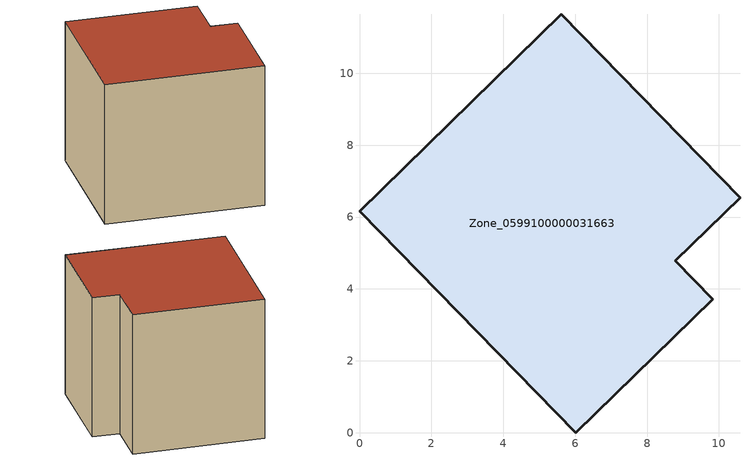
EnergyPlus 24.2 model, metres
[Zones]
Zone_0599100000031663
 floor ground (C_G): 0,6.16 5.61,11.64 10.59,6.54 8.78,4.78 9.83,3.71 6.02,0 z0
 wall outside (C_F): 6.02,0 9.83,3.71 8.78,4.78 10.59,6.54 5.61,11.64 0,6.16 6.02,0 z0:8.04
 roof outside (C_R): 5.61,11.64 0,6.16 6.02,0 9.83,3.71 8.78,4.78 10.59,6.54 z8.04
[BUILDING]
Pand.0599100000031663: North Axis=0; Terrain=City; Loads Convergence Tolerance Value=0.04; Temperature Convergence Tolerance Value=0.4; Solar Distribution=FullExterior; Maximum Number of Warmup Days=25; Minimum Number of Warmup Days=1
[Site:Location]
Rotterdam.The.Hague.AP_ZH_NLD Design_Conditions: Latitude=51.96; Longitude=4.45; Time Zone=1; Elevation=-4.5
[SITE:GROUNDTEMPERATURE:BUILDINGSURFACE]
18, 18, 18, 18, 18, 18, 18, 18, 18, 18, 18, 18
[MATERIAL] Thermal Absorptance=0.9; Solar Absorptance=0.7; Visible Absorptance=0.7
Name | Roughness | Thickness | Conductivity | Density | Specific Heat
G.TC.1975-1991 | MediumSmooth | 0.15 | 0.288461 | 540 | 1210
F.TC.1975-1991 | Rough | 0.3 | 0.230769 | 1920 | 840
R.TC.1975-1991 | MediumRough | 0.2 | 0.153846 | 1500 | 1000
[CONSTRUCTION]
C_G: G.TC.1975-1991
C_F: F.TC.1975-1991
C_R: R.TC.1975-1991
[ZONE]
Zone_0599100000031663: Type=1; Multiplier=1; Ceiling Height=Autocalculate; Volume=Autocalculate; Floor Area=autocalculate; Part of Total Floor Area=Yes
[ZONEINFILTRATION:DESIGNFLOWRATE]
Infil_Zone_0599100000031663: Zone or ZoneList or Space or SpaceList=Zone_0599100000031663; Schedule=AlwaysOn; Design Flow Rate Calculation Method=Flow/Area; Flow Rate per Floor Area=0.003; Constant Term Coefficient=1; Temperature Term Coefficient=0; Velocity Term Coefficient=0; Velocity Squared Term Coefficient=0
[HVACTEMPLATE:ZONE:IDEALLOADSAIRSYSTEM]
Zone_0599100000031663: Maximum Heating Supply Air Temperature=50; Minimum Cooling Supply Air Temperature=13; Maximum Heating Supply Air Humidity Ratio=0.0156; Minimum Cooling Supply Air Humidity Ratio=0.0077; Heating Limit=NoLimit; Cooling Limit=NoLimit; Dehumidification Control Type=ConstantSensibleHeatRatio; Cooling Sensible Heat Ratio=0.7; Dehumidification Setpoint=60; Humidification Control Type=None; Humidification Setpoint=30; Outdoor Air Method=None; Outdoor Air Flow Rate per Person=0.00944; Outdoor Air Flow Rate per Zone Floor Area=0; Outdoor Air Flow Rate per Zone=0; Demand Controlled Ventilation Type=None; Outdoor Air Economizer Type=NoEconomizer; Heat Recovery Type=None; Sensible Heat Recovery Effectiveness=0.7; Latent Heat Recovery Effectiveness=0.65
[ZONECONTROL:THERMOSTAT]
ThermostatControl_Zone_0599100000031663: Zone or ZoneList=Zone_0599100000031663; Control Type Schedule=DualSetpointControlType; Control 1=Thermostat_Zone_0599100000031663; Temperature Difference Between Cutout And Setpoint=0
[THERMOSTATSETPOINT:DUALSETPOINT]
Thermostat_Zone_0599100000031663: Heating Setpoint Temperature Schedule=HeatingSetpoint_Zone_0599100000031663; Cooling Setpoint Temperature Schedule=CoolingSetpoint_Zone_0599100000031663
[SCHEDULE:COMPACT]
HeatingSetpoint_Zone_0599100000031663: Through: 12/31, For: AllDays, Until: 24:00, 21
CoolingSetpoint_Zone_0599100000031663: Through: 12/31, For: AllDays, Until: 24:00, 24
DualSetpointControlType: Through: 12/31, For: AllDays, Until: 24:00, 4
AlwaysOn: Through: 12/31, For: AllDays, Until: 24:00, 1
